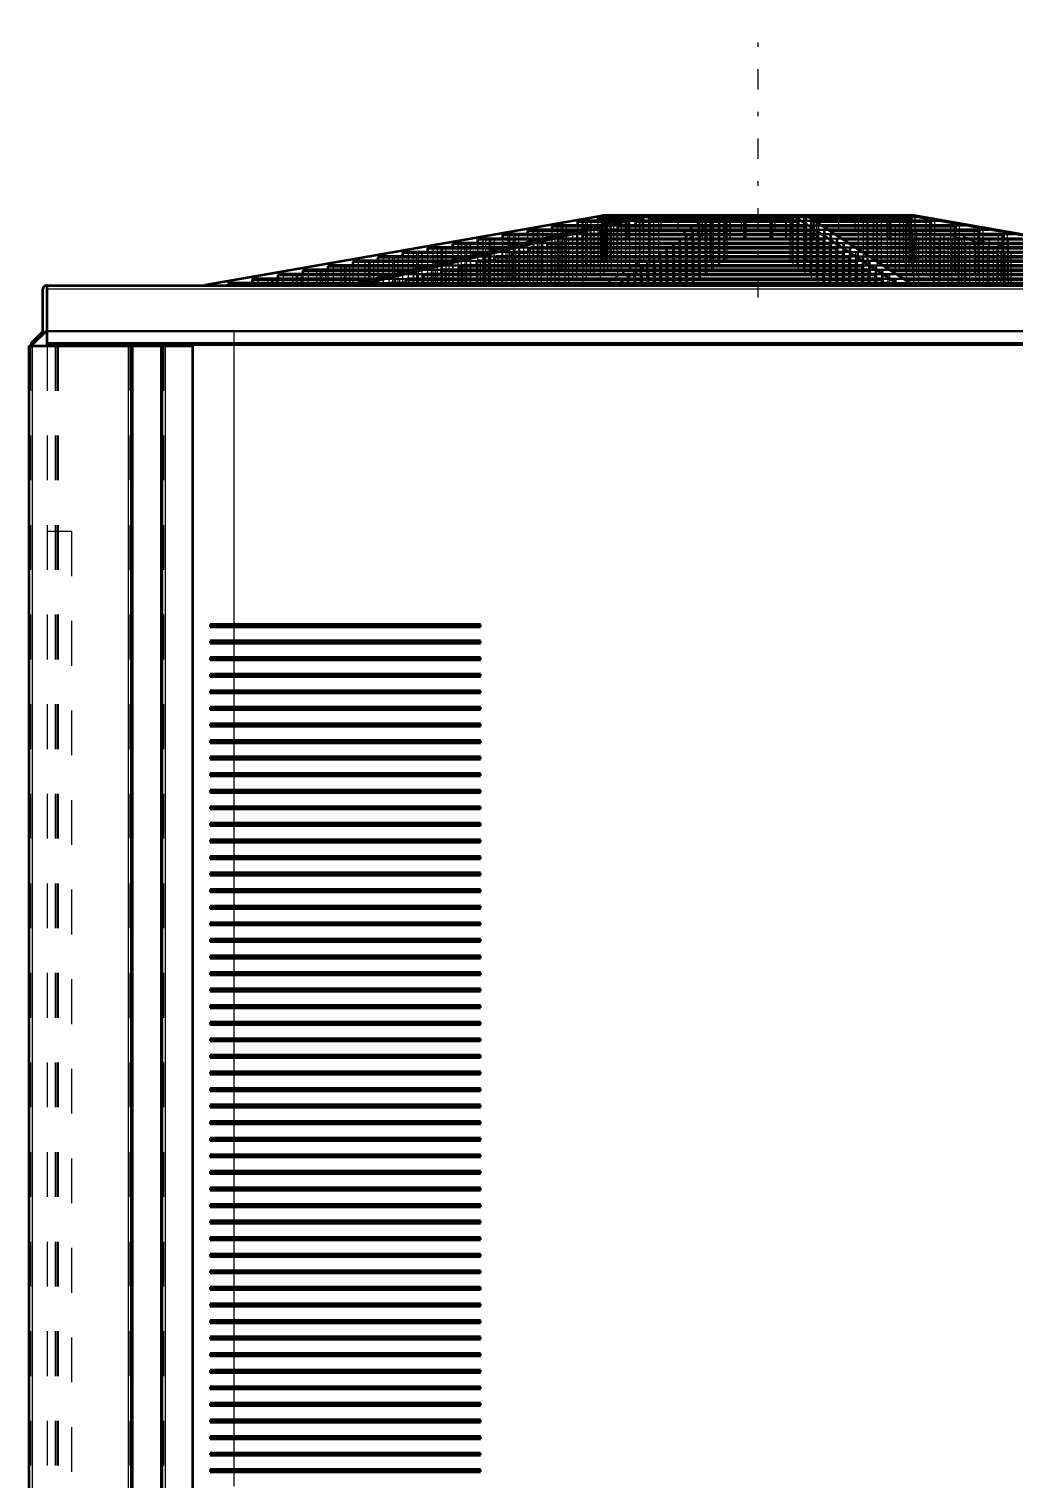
# Model space of a CAD drawing. Header units: inches. Extents: x -52 to 61, y -7 to 65.
# Drawn here: x -46.9 to -24.9, y 32.15 to 64.53 of the extents above; entities that cross this region are included whole.
import ezdxf

# ---------------------------------------------------------------- set-up
doc = ezdxf.new("R2010")
doc.units = ezdxf.units.IN
doc.header["$MEASUREMENT"] = 0
doc.linetypes.add('Center', pattern=[1.5, 0.45, -0.5, 0.05, -0.5])
doc.linetypes.add('Dashed', pattern=[2, 1, -1])
for name, color, linetype, lineweight in [('AM_0', 7, 'Continuous', 50), ('AM_4', 3, 'Continuous', 25), ('AM_7', 7, 'Center', 25), ('AM_9', 6, 'Dashed', 25)]:
    doc.layers.add(name, color=color, linetype=linetype, lineweight=lineweight)

msp = doc.modelspace()

# ---------------------------------------------------------------- linework, layer by layer
at = {"layer": 'AM_0'}
for p, q in [((-42.96313, 58.81678), (-34.08664, 60.358)), ((-33.23555, 60.358), (-39.73359, 58.81678)), ((-39.51227, 58.81678), (-33.01423, 60.358)), ((-34.527, 60.24979), (-34.647, 60.22838)), ((-34.647, 60.22838), (-34.647, 60.14827)), ((-34.647, 60.22838), (-33.78379, 60.22838)), ((-34.527, 60.24979), (-33.69242, 60.24979)), ((-34.082, 60.32919), (-34.193, 60.30938)), ((-34.193, 60.30938), (-34.193, 60.24979)), ((-34.193, 60.30938), (-33.45528, 60.30938)), ((-27.12936, 60.358), (-34.08664, 60.358)), ((-34.082, 60.32919), (-33.37432, 60.32919)), ((-33.9205, 60.358), (-33.9205, 60.32919)), ((-33.26628, 60.24979), (-33.3512, 60.22838)), ((-33.3512, 60.22838), (-29.71458, 60.22838)), ((-33.3512, 60.22838), (-33.3512, 60.14827)), ((-33.26628, 60.24979), (-29.74566, 60.24979)), ((-32.95133, 60.32919), (-33.0299, 60.30938)), ((-33.0299, 60.30938), (-29.83219, 60.30938)), ((-33.0299, 60.30938), (-33.0299, 60.24979)), ((-32.95133, 60.32919), (-29.86094, 60.32919)), ((-32.83701, 60.358), (-32.83701, 60.32919)), ((-29.90279, 60.358), (-29.90279, 60.32919)), ((-29.83219, 60.30938), (-29.86094, 60.32919)), ((-29.83792, 60.358), (-27.45947, 58.81678)), ((-29.83219, 60.30938), (-29.83219, 60.24979)), ((-29.71458, 60.22838), (-29.74566, 60.24979)), ((-29.71458, 60.22838), (-29.71458, 60.14827)), ((-27.15714, 58.81678), (-29.53559, 60.358)), ((-29.48808, 60.32919), (-27.29629, 60.32919)), ((-29.45751, 60.30938), (-27.18896, 60.30938)), ((-29.35401, 60.24979), (-26.86606, 60.24979)), ((-29.33248, 60.22838), (-26.75006, 60.22838)), ((-27.45245, 60.358), (-27.45245, 60.32919)), ((-27.18896, 60.30938), (-27.29629, 60.32919)), ((-27.21037, 60.358), (-18.33388, 58.81678)), ((-27.18896, 60.30938), (-27.18896, 60.24979)), ((-18.25287, 58.81678), (-27.12936, 60.358)), ((-26.75006, 60.22838), (-26.86606, 60.24979)), ((-26.75006, 60.22838), (-26.75006, 60.14827)), ((-36.2, 59.95131), (-36.321, 59.92972)), ((-36.321, 59.92972), (-36.321, 59.85175)), ((-36.321, 59.92972), (-35.04257, 59.92972)), ((-36.2, 59.95131), (-34.95632, 59.95131)), ((-35.643, 60.05068), (-35.763, 60.02927)), ((-35.763, 60.02927), (-35.763, 59.95131)), ((-35.763, 60.02927), (-34.63847, 60.02927)), ((-35.643, 60.05068), (-34.54951, 60.05068)), ((-35.096, 60.14827), (-35.216, 60.12686)), ((-35.216, 60.12686), (-35.216, 60.05068)), ((-35.216, 60.12686), (-34.22159, 60.12686)), ((-35.096, 60.14827), (-34.12917, 60.14827)), ((-34.44993, 59.95131), (-34.53552, 59.92972)), ((-34.53552, 59.92972), (-29.28109, 59.92972)), ((-34.53552, 59.92972), (-34.53552, 59.85175)), ((-34.44993, 59.95131), (-29.31242, 59.95131)), ((-34.0559, 60.05068), (-34.14079, 60.02927)), ((-34.14079, 60.02927), (-29.42557, 60.02927)), ((-34.14079, 60.02927), (-34.14079, 59.95131)), ((-34.0559, 60.05068), (-29.45664, 60.05068)), ((-33.6689, 60.14827), (-33.75381, 60.12686)), ((-33.75381, 60.12686), (-29.56722, 60.12686)), ((-33.75381, 60.12686), (-33.75381, 60.05068)), ((-33.6689, 60.14827), (-29.59829, 60.14827)), ((-29.56722, 60.12686), (-29.59829, 60.14827)), ((-29.56722, 60.12686), (-29.56722, 60.05068)), ((-29.42557, 60.02927), (-29.45664, 60.05068)), ((-29.42557, 60.02927), (-29.42557, 59.95131)), ((-29.28109, 59.92972), (-29.31242, 59.95131)), ((-29.28109, 59.92972), (-29.28109, 59.85175)), ((-29.20882, 60.14827), (-26.31607, 60.14827)), ((-29.17577, 60.12686), (-26.20009, 60.12686)), ((-29.05817, 60.05068), (-25.78742, 60.05068)), ((-29.02512, 60.02927), (-25.67145, 60.02927)), ((-28.90476, 59.95131), (-25.24916, 59.95131)), ((-28.87143, 59.92972), (-25.13224, 59.92972)), ((-26.20009, 60.12686), (-26.31607, 60.14827)), ((-26.20009, 60.12686), (-26.20009, 60.05068)), ((-25.67145, 60.02927), (-25.78742, 60.05068)), ((-25.67145, 60.02927), (-25.67145, 59.95131)), ((-25.13224, 59.92972), (-25.24916, 59.95131)), ((-25.13224, 59.92972), (-25.13224, 59.85175)), ((-37.874, 59.65264), (-37.994, 59.63123)), ((-37.994, 59.63123), (-37.994, 59.55326)), ((-37.994, 59.63123), (-36.31438, 59.63123)), ((-37.874, 59.65264), (-36.22582, 59.65264)), ((-37.316, 59.7522), (-37.436, 59.73079)), ((-37.436, 59.73079), (-37.436, 59.65264)), ((-37.436, 59.73079), (-35.89694, 59.73079)), ((-37.316, 59.7522), (-35.80467, 59.7522)), ((-36.758, 59.85175), (-36.878, 59.83034)), ((-36.878, 59.83034), (-36.878, 59.7522)), ((-36.878, 59.83034), (-35.46814, 59.83034)), ((-36.758, 59.85175), (-35.37602, 59.85175)), ((-35.63398, 59.65264), (-35.71886, 59.63123)), ((-35.71886, 59.63123), (-28.84796, 59.63123)), ((-35.71886, 59.63123), (-35.71886, 59.55326)), ((-35.63398, 59.65264), (-28.87902, 59.65264)), ((-35.23932, 59.7522), (-35.32419, 59.73079)), ((-35.32419, 59.73079), (-28.99242, 59.73079)), ((-35.32419, 59.73079), (-35.32419, 59.65264)), ((-35.23932, 59.7522), (-29.02348, 59.7522)), ((-34.84464, 59.85175), (-34.92952, 59.83034)), ((-34.92952, 59.83034), (-29.13688, 59.83034)), ((-34.92952, 59.83034), (-34.92952, 59.7522)), ((-34.84464, 59.85175), (-29.16795, 59.85175)), ((-29.13688, 59.83034), (-29.16795, 59.85175)), ((-29.13688, 59.83034), (-29.13688, 59.7522)), ((-28.99242, 59.73079), (-29.02348, 59.7522)), ((-28.99242, 59.73079), (-28.99242, 59.65264)), ((-28.84796, 59.63123), (-28.87902, 59.65264)), ((-28.84796, 59.63123), (-28.84796, 59.55326)), ((-28.75107, 59.85175), (-24.70999, 59.85175)), ((-28.71802, 59.83034), (-24.59404, 59.83034)), ((-28.59738, 59.7522), (-24.17084, 59.7522)), ((-28.56433, 59.73079), (-24.0549, 59.73079)), ((-28.44369, 59.65264), (-23.63172, 59.65264)), ((-28.41064, 59.63123), (-23.51578, 59.63123)), ((-40.104, 59.25478), (-40.224, 59.23337)), ((-40.104, 59.25478), (-37.90502, 59.25478)), ((-39.547, 59.35415), (-39.667, 59.33274)), ((-39.667, 59.33274), (-39.667, 59.25478)), ((-39.667, 59.33274), (-37.57418, 59.33274)), ((-39.547, 59.35415), (-37.48207, 59.35415)), ((-38.989, 59.45371), (-39.109, 59.4323)), ((-39.109, 59.4323), (-39.109, 59.35415)), ((-39.109, 59.4323), (-37.1461, 59.4323)), ((-38.989, 59.45371), (-37.05411, 59.45371)), ((-38.431, 59.55326), (-38.551, 59.53185)), ((-38.551, 59.53185), (-38.551, 59.45371)), ((-38.551, 59.53185), (-36.71912, 59.53185)), ((-38.431, 59.55326), (-36.63282, 59.55326)), ((-37.21111, 59.25478), (-37.29598, 59.23337)), ((-37.21111, 59.25478), (-28.30176, 59.25478)), ((-36.8172, 59.35415), (-36.90206, 59.33274)), ((-36.90206, 59.33274), (-28.41488, 59.33274)), ((-36.90206, 59.33274), (-36.90206, 59.25478)), ((-36.8172, 59.35415), (-28.44594, 59.35415)), ((-36.42257, 59.45371), (-36.50743, 59.4323)), ((-36.50743, 59.4323), (-28.55932, 59.4323)), ((-36.50743, 59.4323), (-36.50743, 59.35415)), ((-36.42257, 59.45371), (-28.59038, 59.45371)), ((-36.02793, 59.55326), (-36.1128, 59.53185)), ((-36.1128, 59.53185), (-28.70377, 59.53185)), ((-36.1128, 59.53185), (-36.1128, 59.45371)), ((-36.02793, 59.55326), (-28.73483, 59.55326)), ((-28.70377, 59.53185), (-28.73483, 59.55326)), ((-28.70377, 59.53185), (-28.70377, 59.45371)), ((-28.55932, 59.4323), (-28.59038, 59.45371)), ((-28.55932, 59.4323), (-28.55932, 59.35415)), ((-28.41488, 59.33274), (-28.44594, 59.35415)), ((-28.41488, 59.33274), (-28.41488, 59.25478)), ((-28.27069, 59.23337), (-28.30176, 59.25478)), ((-28.29028, 59.55326), (-23.09358, 59.55326)), ((-28.25723, 59.53185), (-22.97765, 59.53185)), ((-28.13659, 59.45371), (-22.55449, 59.45371)), ((-28.10354, 59.4323), (-22.43856, 59.4323)), ((-27.9829, 59.35415), (-22.01542, 59.35415)), ((-27.94985, 59.33274), (-21.89949, 59.33274)), ((-27.82949, 59.25478), (-21.47732, 59.25478)), ((-41.789, 58.95415), (-41.909, 58.93274)), ((-41.909, 58.93274), (-41.909, 58.85656)), ((-41.909, 58.93274), (-39.25459, 58.93274)), ((-41.789, 58.95415), (-39.16265, 58.95415)), ((-41.219, 59.05585), (-41.339, 59.03444)), ((-41.339, 59.03444), (-41.339, 58.95415)), ((-41.339, 59.03444), (-38.81807, 59.03444)), ((-41.219, 59.05585), (-38.72623, 59.05585)), ((-40.662, 59.15522), (-40.782, 59.13381)), ((-40.782, 59.13381), (-40.782, 59.05585)), ((-40.782, 59.13381), (-38.40669, 59.13381)), ((-40.662, 59.15522), (-38.31867, 59.15522)), ((-40.224, 59.23337), (-40.224, 59.15522)), ((-40.224, 59.23337), (-37.99458, 59.23337)), ((-38.40272, 58.95415), (-38.48759, 58.93274)), ((-38.48759, 58.93274), (-38.48759, 58.85656)), ((-38.48759, 58.93274), (-27.83453, 58.93274)), ((-38.40272, 58.95415), (-27.8656, 58.95415)), ((-37.99963, 59.05585), (-38.08449, 59.03444)), ((-38.08449, 59.03444), (-38.08449, 58.95415)), ((-38.08449, 59.03444), (-27.98208, 59.03444)), ((-37.99963, 59.05585), (-28.01314, 59.05585)), ((-37.60573, 59.15522), (-37.69059, 59.13381)), ((-37.69059, 59.13381), (-37.69059, 59.05585)), ((-37.69059, 59.13381), (-28.12625, 59.13381)), ((-37.60573, 59.15522), (-28.15732, 59.15522)), ((-37.29598, 59.23337), (-37.29598, 59.15522)), ((-37.29598, 59.23337), (-28.27069, 59.23337)), ((-28.27069, 59.23337), (-28.27069, 59.15522)), ((-28.12625, 59.13381), (-28.15732, 59.15522)), ((-28.12625, 59.13381), (-28.12625, 59.05585)), ((-27.98208, 59.03444), (-28.01314, 59.05585)), ((-27.98208, 59.03444), (-27.98208, 58.95415)), ((-27.83453, 58.93274), (-27.8656, 58.95415)), ((-27.83453, 58.93274), (-27.83453, 58.85656)), ((-27.79644, 59.23337), (-21.36139, 59.23337)), ((-27.67581, 59.15522), (-20.93826, 59.15522)), ((-27.64276, 59.13381), (-20.82234, 59.13381)), ((-27.5224, 59.05585), (-20.40018, 59.05585)), ((-27.48935, 59.03444), (-20.28426, 59.03444)), ((-27.36541, 58.95415), (-19.84955, 58.95415)), ((-27.33236, 58.93274), (-19.73362, 58.93274)), ((-46.5885, 57.78708), (-46.5885, 58.72)), ((-46.5085, 58.8), (46.5085, 58.8)), ((-46.496, 58.8), (-46.496, 57.47147)), ((-42.96313, 58.81678), (-42.96313, 58.8)), ((-42.336, 58.85656), (-42.456, 58.83515)), ((-42.456, 58.83515), (-42.456, 58.8)), ((-42.456, 58.83515), (-39.67389, 58.83515)), ((-42.336, 58.85656), (-39.58187, 58.85656)), ((-39.73359, 58.81678), (-39.51227, 58.81678)), ((-39.73359, 58.81678), (-39.73359, 58.8)), ((-39.51227, 58.81678), (-39.51227, 58.8)), ((-38.78955, 58.85656), (-38.87441, 58.83515)), ((-38.87441, 58.83515), (-38.87441, 58.8)), ((-38.87441, 58.83515), (-27.69295, 58.83515)), ((-38.78955, 58.85656), (-27.72401, 58.85656)), ((-27.69295, 58.83515), (-27.72401, 58.85656)), ((-27.69295, 58.83515), (-27.69295, 58.8)), ((-27.45947, 58.81678), (-27.45947, 58.8)), ((-27.45947, 58.81678), (-27.15714, 58.81678)), ((-27.21476, 58.85656), (-19.32114, 58.85656)), ((-27.18171, 58.83515), (-19.20521, 58.83515)), ((-27.15714, 58.81678), (-27.15714, 58.8)), ((-46.8575, 57.504), (-46.59846, 57.76304)), ((-46.52345, 57.773), (-46.82497, 57.47147)), ((-46.496, 57.773), (-46.52345, 57.773)), ((-46.898, 57.45), (-46.898, 0)), ((-46.898, 57.45), (-43.246, 57.45)), ((-46.82497, 57.47147), (-46.8575, 57.504)), ((46.496, 57.504), (-46.496, 57.504)), ((46.496, 57.47147), (-46.496, 57.47147)), ((-46.4945, 57.47147), (-46.4945, 57.45)), ((-44.613, 57.45), (-44.613, 4.492)), ((-43.927, 57.45), (-43.927, 4.492)), ((-43.246, 57.45), (-43.246, 4.492)), ((-36.815, 51.232), (-42.849, 51.232)), ((-42.849, 51.232), (-42.849, 51.181)), ((-42.849, 51.181), (-36.815, 51.181)), ((-36.815, 51.181), (-36.815, 51.232)), ((-36.815, 50.862), (-42.849, 50.862)), ((-42.849, 50.862), (-42.849, 50.811)), ((-36.815, 50.811), (-36.815, 50.862)), ((-42.849, 50.811), (-36.815, 50.811)), ((-36.815, 50.492), (-42.849, 50.492)), ((-42.849, 50.492), (-42.849, 50.441)), ((-42.849, 50.441), (-36.815, 50.441)), ((-36.815, 50.441), (-36.815, 50.492)), ((-36.815, 50.122), (-42.849, 50.122)), ((-42.849, 50.122), (-42.849, 50.071)), ((-42.849, 50.071), (-36.815, 50.071)), ((-36.815, 50.071), (-36.815, 50.122)), ((-36.815, 49.752), (-42.849, 49.752)), ((-42.849, 49.752), (-42.849, 49.701)), ((-42.849, 49.701), (-36.815, 49.701)), ((-36.815, 49.701), (-36.815, 49.752)), ((-36.815, 49.382), (-42.849, 49.382)), ((-42.849, 49.382), (-42.849, 49.331)), ((-42.849, 49.331), (-36.815, 49.331)), ((-36.815, 49.331), (-36.815, 49.382)), ((-36.815, 49.012), (-42.849, 49.012)), ((-42.849, 49.012), (-42.849, 48.961)), ((-42.849, 48.961), (-36.815, 48.961)), ((-36.815, 48.961), (-36.815, 49.012)), ((-36.815, 48.642), (-42.849, 48.642)), ((-42.849, 48.642), (-42.849, 48.591)), ((-42.849, 48.591), (-36.815, 48.591)), ((-36.815, 48.591), (-36.815, 48.642)), ((-36.815, 48.272), (-42.849, 48.272)), ((-42.849, 48.272), (-42.849, 48.221)), ((-36.815, 48.221), (-36.815, 48.272)), ((-42.849, 48.221), (-36.815, 48.221)), ((-36.815, 47.902), (-42.849, 47.902)), ((-42.849, 47.902), (-42.849, 47.851)), ((-42.849, 47.851), (-36.815, 47.851)), ((-36.815, 47.851), (-36.815, 47.902)), ((-36.815, 47.532), (-42.849, 47.532)), ((-42.849, 47.532), (-42.849, 47.481)), ((-42.849, 47.481), (-36.815, 47.481)), ((-36.815, 47.481), (-36.815, 47.532)), ((-36.815, 47.162), (-42.849, 47.162)), ((-42.849, 47.162), (-42.849, 47.111)), ((-42.849, 47.111), (-36.815, 47.111)), ((-36.815, 47.111), (-36.815, 47.162)), ((-36.815, 46.792), (-42.849, 46.792)), ((-42.849, 46.792), (-42.849, 46.741)), ((-42.849, 46.741), (-36.815, 46.741)), ((-36.815, 46.741), (-36.815, 46.792)), ((-36.815, 46.422), (-42.849, 46.422)), ((-42.849, 46.422), (-42.849, 46.371)), ((-42.849, 46.371), (-36.815, 46.371)), ((-36.815, 46.371), (-36.815, 46.422)), ((-36.815, 46.052), (-42.849, 46.052)), ((-42.849, 46.052), (-42.849, 46.001)), ((-42.849, 46.001), (-36.815, 46.001)), ((-36.815, 46.001), (-36.815, 46.052)), ((-36.815, 45.682), (-42.849, 45.682)), ((-42.849, 45.682), (-42.849, 45.631)), ((-36.815, 45.631), (-36.815, 45.682)), ((-42.849, 45.631), (-36.815, 45.631)), ((-36.815, 45.312), (-42.849, 45.312)), ((-42.849, 45.312), (-42.849, 45.261)), ((-42.849, 45.261), (-36.815, 45.261)), ((-36.815, 45.261), (-36.815, 45.312)), ((-36.815, 44.942), (-42.849, 44.942)), ((-42.849, 44.942), (-42.849, 44.891)), ((-42.849, 44.891), (-36.815, 44.891)), ((-36.815, 44.891), (-36.815, 44.942)), ((-36.815, 44.572), (-42.849, 44.572)), ((-42.849, 44.572), (-42.849, 44.521)), ((-42.849, 44.521), (-36.815, 44.521)), ((-36.815, 44.521), (-36.815, 44.572)), ((-36.815, 44.202), (-42.849, 44.202)), ((-42.849, 44.202), (-42.849, 44.151)), ((-42.849, 44.151), (-36.815, 44.151)), ((-36.815, 44.151), (-36.815, 44.202)), ((-36.815, 43.832), (-42.849, 43.832)), ((-42.849, 43.832), (-42.849, 43.781)), ((-42.849, 43.781), (-36.815, 43.781)), ((-36.815, 43.781), (-36.815, 43.832)), ((-36.815, 43.462), (-42.849, 43.462)), ((-42.849, 43.462), (-42.849, 43.411)), ((-42.849, 43.411), (-36.815, 43.411)), ((-36.815, 43.411), (-36.815, 43.462)), ((-36.815, 43.092), (-42.849, 43.092)), ((-42.849, 43.092), (-42.849, 43.041)), ((-36.815, 43.041), (-36.815, 43.092)), ((-42.849, 43.041), (-36.815, 43.041)), ((-36.815, 42.722), (-42.849, 42.722)), ((-42.849, 42.722), (-42.849, 42.671)), ((-42.849, 42.671), (-36.815, 42.671)), ((-36.815, 42.671), (-36.815, 42.722)), ((-36.815, 42.352), (-42.849, 42.352)), ((-42.849, 42.352), (-42.849, 42.301)), ((-42.849, 42.301), (-36.815, 42.301)), ((-36.815, 42.301), (-36.815, 42.352)), ((-36.815, 41.982), (-42.849, 41.982)), ((-42.849, 41.982), (-42.849, 41.931)), ((-42.849, 41.931), (-36.815, 41.931)), ((-36.815, 41.931), (-36.815, 41.982)), ((-36.815, 41.612), (-42.849, 41.612)), ((-42.849, 41.612), (-42.849, 41.561)), ((-42.849, 41.561), (-36.815, 41.561)), ((-36.815, 41.561), (-36.815, 41.612)), ((-36.815, 41.242), (-42.849, 41.242)), ((-42.849, 41.242), (-42.849, 41.191)), ((-42.849, 41.191), (-36.815, 41.191)), ((-36.815, 41.191), (-36.815, 41.242)), ((-36.815, 40.872), (-42.849, 40.872)), ((-42.849, 40.872), (-42.849, 40.821)), ((-42.849, 40.821), (-36.815, 40.821)), ((-36.815, 40.821), (-36.815, 40.872)), ((-36.815, 40.502), (-42.849, 40.502)), ((-42.849, 40.502), (-42.849, 40.451)), ((-36.815, 40.451), (-36.815, 40.502)), ((-42.849, 40.451), (-36.815, 40.451)), ((-36.815, 40.132), (-42.849, 40.132)), ((-42.849, 40.132), (-42.849, 40.081)), ((-42.849, 40.081), (-36.815, 40.081)), ((-36.815, 40.081), (-36.815, 40.132)), ((-36.815, 39.762), (-42.849, 39.762)), ((-42.849, 39.762), (-42.849, 39.711)), ((-42.849, 39.711), (-36.815, 39.711)), ((-36.815, 39.711), (-36.815, 39.762)), ((-36.815, 39.392), (-42.849, 39.392)), ((-42.849, 39.392), (-42.849, 39.341)), ((-42.849, 39.341), (-36.815, 39.341)), ((-36.815, 39.341), (-36.815, 39.392)), ((-36.815, 39.022), (-42.849, 39.022)), ((-42.849, 39.022), (-42.849, 38.971)), ((-42.849, 38.971), (-36.815, 38.971)), ((-36.815, 38.971), (-36.815, 39.022)), ((-36.815, 38.652), (-42.849, 38.652)), ((-42.849, 38.652), (-42.849, 38.601)), ((-42.849, 38.601), (-36.815, 38.601)), ((-36.815, 38.601), (-36.815, 38.652)), ((-36.815, 38.282), (-42.849, 38.282)), ((-42.849, 38.282), (-42.849, 38.231)), ((-42.849, 38.231), (-36.815, 38.231)), ((-36.815, 38.231), (-36.815, 38.282)), ((-36.815, 37.912), (-42.849, 37.912)), ((-42.849, 37.912), (-42.849, 37.861)), ((-36.815, 37.861), (-36.815, 37.912)), ((-42.849, 37.861), (-36.815, 37.861)), ((-36.815, 37.542), (-42.849, 37.542)), ((-42.849, 37.542), (-42.849, 37.491)), ((-42.849, 37.491), (-36.815, 37.491)), ((-36.815, 37.491), (-36.815, 37.542)), ((-36.815, 37.172), (-42.849, 37.172)), ((-42.849, 37.172), (-42.849, 37.121)), ((-42.849, 37.121), (-36.815, 37.121)), ((-36.815, 37.121), (-36.815, 37.172)), ((-36.815, 36.802), (-42.849, 36.802)), ((-42.849, 36.802), (-42.849, 36.751)), ((-42.849, 36.751), (-36.815, 36.751)), ((-36.815, 36.751), (-36.815, 36.802)), ((-36.815, 36.432), (-42.849, 36.432)), ((-42.849, 36.432), (-42.849, 36.381)), ((-42.849, 36.381), (-36.815, 36.381)), ((-36.815, 36.381), (-36.815, 36.432)), ((-36.815, 36.062), (-42.849, 36.062)), ((-42.849, 36.062), (-42.849, 36.011)), ((-42.849, 36.011), (-36.815, 36.011)), ((-36.815, 36.011), (-36.815, 36.062)), ((-36.815, 35.692), (-42.849, 35.692)), ((-42.849, 35.692), (-42.849, 35.641)), ((-42.849, 35.641), (-36.815, 35.641)), ((-36.815, 35.641), (-36.815, 35.692)), ((-36.815, 35.322), (-42.849, 35.322)), ((-42.849, 35.322), (-42.849, 35.271)), ((-36.815, 35.271), (-36.815, 35.322)), ((-42.849, 35.271), (-36.815, 35.271)), ((-36.815, 34.952), (-42.849, 34.952)), ((-42.849, 34.952), (-42.849, 34.901)), ((-42.849, 34.901), (-36.815, 34.901)), ((-36.815, 34.901), (-36.815, 34.952)), ((-36.815, 34.582), (-42.849, 34.582)), ((-42.849, 34.582), (-42.849, 34.531)), ((-42.849, 34.531), (-36.815, 34.531)), ((-36.815, 34.531), (-36.815, 34.582)), ((-36.815, 34.212), (-42.849, 34.212)), ((-42.849, 34.212), (-42.849, 34.161)), ((-42.849, 34.161), (-36.815, 34.161)), ((-36.815, 34.161), (-36.815, 34.212)), ((-36.815, 33.842), (-42.849, 33.842)), ((-42.849, 33.842), (-42.849, 33.791)), ((-42.849, 33.791), (-36.815, 33.791)), ((-36.815, 33.791), (-36.815, 33.842)), ((-36.815, 33.472), (-42.849, 33.472)), ((-42.849, 33.472), (-42.849, 33.421)), ((-42.849, 33.421), (-36.815, 33.421)), ((-36.815, 33.421), (-36.815, 33.472)), ((-36.815, 33.102), (-42.849, 33.102)), ((-42.849, 33.102), (-42.849, 33.051)), ((-42.849, 33.051), (-36.815, 33.051)), ((-36.815, 33.051), (-36.815, 33.102)), ((-36.815, 32.732), (-42.849, 32.732)), ((-42.849, 32.732), (-42.849, 32.681)), ((-36.815, 32.681), (-36.815, 32.732)), ((-42.849, 32.681), (-36.815, 32.681)), ((-36.815, 32.362), (-42.849, 32.362)), ((-42.849, 32.362), (-42.849, 32.311)), ((-42.849, 32.311), (-36.815, 32.311)), ((-36.815, 32.311), (-36.815, 32.362))]:
    msp.add_line(p, q, dxfattribs=at)
for centre, radius, start, end in [((-46.5085, 58.72), 0.08, 90, 180), ((-46.6225, 57.78708), 0.034, 315, 0)]:
    msp.add_arc(centre, radius, start, end, dxfattribs=at)
at = {"layer": 'AM_4'}
for p, q in [((46.496, 58.72), (-46.496, 58.72)), ((46.496, 57.78708), (-46.496, 57.78708)), ((46.496, 57.76304), (-46.496, 57.76304)), ((-46.83, 57.45), (-46.83, 4.492)), ((-44.681, 57.45), (-44.681, 4.492)), ((-44.579, 57.45), (-44.579, 6)), ((-43.961, 57.45), (-43.961, 6)), ((-43.859, 57.45), (-43.859, 4.492)), ((-42.31909, 57.47147), (-42.31909, 51.232)), ((-42.31909, 51.181), (-42.31909, 50.862)), ((-42.31909, 50.811), (-42.31909, 50.492)), ((-42.31909, 50.441), (-42.31909, 50.122)), ((-42.31909, 50.071), (-42.31909, 49.752)), ((-42.31909, 49.701), (-42.31909, 49.382)), ((-42.31909, 49.331), (-42.31909, 49.012)), ((-42.31909, 48.961), (-42.31909, 48.642)), ((-42.31909, 48.591), (-42.31909, 48.272)), ((-42.31909, 48.221), (-42.31909, 47.902)), ((-42.31909, 47.851), (-42.31909, 47.532)), ((-42.31909, 47.481), (-42.31909, 47.162)), ((-42.31909, 47.111), (-42.31909, 46.792)), ((-42.31909, 46.741), (-42.31909, 46.422)), ((-42.31909, 46.371), (-42.31909, 46.052)), ((-42.31909, 46.001), (-42.31909, 45.682)), ((-42.31909, 45.631), (-42.31909, 45.312)), ((-42.31909, 45.261), (-42.31909, 44.942)), ((-42.31909, 44.891), (-42.31909, 44.572)), ((-42.31909, 44.521), (-42.31909, 44.202)), ((-42.31909, 44.151), (-42.31909, 43.832)), ((-42.31909, 43.781), (-42.31909, 43.462)), ((-42.31909, 43.411), (-42.31909, 43.092)), ((-42.31909, 43.041), (-42.31909, 42.722)), ((-42.31909, 42.671), (-42.31909, 42.352)), ((-42.31909, 42.301), (-42.31909, 41.982)), ((-42.31909, 41.931), (-42.31909, 41.612)), ((-42.31909, 41.561), (-42.31909, 41.242)), ((-42.31909, 41.191), (-42.31909, 40.872)), ((-42.31909, 40.821), (-42.31909, 40.502)), ((-42.31909, 40.451), (-42.31909, 40.132)), ((-42.31909, 40.081), (-42.31909, 39.762)), ((-42.31909, 39.711), (-42.31909, 39.392)), ((-42.31909, 39.341), (-42.31909, 39.022)), ((-42.31909, 38.971), (-42.31909, 38.652)), ((-42.31909, 38.601), (-42.31909, 38.282)), ((-42.31909, 38.231), (-42.31909, 37.912)), ((-42.31909, 37.861), (-42.31909, 37.542)), ((-42.31909, 37.491), (-42.31909, 37.172)), ((-42.31909, 37.121), (-42.31909, 36.802)), ((-42.31909, 36.751), (-42.31909, 36.432)), ((-42.31909, 36.381), (-42.31909, 36.062)), ((-42.31909, 36.011), (-42.31909, 35.692)), ((-42.31909, 35.641), (-42.31909, 35.322)), ((-42.31909, 35.271), (-42.31909, 34.952)), ((-42.31909, 34.901), (-42.31909, 34.582)), ((-42.31909, 34.531), (-42.31909, 34.212)), ((-42.31909, 34.161), (-42.31909, 33.842)), ((-42.31909, 33.791), (-42.31909, 33.472)), ((-42.31909, 33.421), (-42.31909, 33.102)), ((-42.31909, 33.051), (-42.31909, 32.732)), ((-42.31909, 32.681), (-42.31909, 32.362)), ((-42.31909, 32.311), (-42.31909, 31.992))]:
    msp.add_line(p, q, dxfattribs=at)
at = {"layer": 'AM_7'}
msp.add_line((-30.608, 58.52735), (-30.608, 64.52565), dxfattribs=at)
at = {"layer": 'AM_9'}
for p, q in [((-34.00563, 60.358), (-42.88212, 58.81678)), ((-34.54695, 60.22838), (-34.54695, 58.8)), ((-34.527, 60.24979), (-34.527, 58.8)), ((-34.46594, 60.22838), (-34.46594, 58.8)), ((-34.43095, 60.24979), (-34.43095, 58.8)), ((-34.34994, 60.24979), (-34.34994, 58.8)), ((-34.193, 60.24979), (-34.193, 58.8)), ((-34.10805, 60.30938), (-34.10805, 58.8)), ((-34.082, 60.32919), (-34.082, 58.8)), ((-34.05886, 58.81678), (-31.68041, 60.358)), ((-34.02704, 60.30938), (-34.02704, 58.8)), ((-34.00072, 60.32919), (-34.00072, 58.8)), ((-33.9205, 60.32919), (-33.9205, 58.8)), ((-33.91971, 60.32919), (-33.91971, 58.8)), ((-33.84456, 60.358), (-33.84456, 58.8)), ((-33.3512, 60.22838), (-33.78379, 60.22838)), ((-33.76355, 60.358), (-33.76355, 58.8)), ((-31.37808, 60.358), (-33.75653, 58.81678)), ((-33.26628, 60.24979), (-33.69242, 60.24979)), ((-33.57277, 59.86), (-33.57277, 60.358)), ((-33.57252, 60.22838), (-33.4876, 60.24979)), ((-33.57252, 60.22838), (-33.57252, 58.8)), ((-33.568, 60.358), (-33.568, 60.018)), ((-33.54897, 59.86), (-33.54897, 60.358)), ((-33.51212, 59.86), (-33.51212, 60.358)), ((-33.48881, 59.86), (-33.48881, 60.358)), ((-33.4876, 60.24979), (-33.4876, 58.8)), ((-33.0299, 60.30938), (-33.45528, 60.30938)), ((-32.95133, 60.32919), (-33.37432, 60.32919)), ((-33.26628, 60.24979), (-33.26628, 58.8)), ((-33.25122, 60.30938), (-33.17266, 60.32919)), ((-33.25122, 60.30938), (-33.25122, 58.8)), ((-33.193, 60.018), (-33.193, 60.358)), ((-33.17266, 60.32919), (-33.17266, 58.8)), ((-33.05834, 60.358), (-33.05834, 58.8)), ((-33.0299, 60.24979), (-33.0299, 58.8)), ((-32.95133, 60.32919), (-32.95133, 58.8)), ((-32.83701, 60.32919), (-32.83701, 58.8)), ((-32.773, 60.018), (-32.773, 60.358)), ((-32.398, 60.018), (-32.398, 60.358)), ((-31.92165, 59.86), (-31.92165, 60.358)), ((-31.91111, 59.86), (-31.91111, 60.358)), ((-31.86199, 59.86), (-31.86199, 60.358)), ((-31.85192, 59.86), (-31.85192, 60.358)), ((-31.80375, 60.22838), (-31.80375, 58.8)), ((-31.77267, 60.24979), (-31.77267, 58.8)), ((-31.68615, 60.30938), (-31.68615, 58.8)), ((-31.65739, 60.32919), (-31.65739, 58.8)), ((-31.61555, 60.358), (-31.61555, 58.8)), ((-31.50142, 60.22838), (-31.50142, 58.8)), ((-31.47034, 60.24979), (-31.47034, 58.8)), ((-31.38381, 60.30938), (-31.38381, 58.8)), ((-31.35506, 60.32919), (-31.35506, 58.8)), ((-31.34127, 59.86), (-31.34127, 60.358)), ((-31.32627, 59.86), (-31.32627, 60.358)), ((-31.31321, 60.358), (-31.31321, 58.8)), ((-31.23818, 59.86), (-31.23818, 60.358)), ((-31.22529, 59.86), (-31.22529, 60.358)), ((-30.983, 60.018), (-30.983, 60.358)), ((-30.9329, 59.86), (-30.9329, 60.358)), ((-30.91814, 59.86), (-30.91814, 60.358)), ((-30.88723, 59.86), (-30.88723, 60.358)), ((-30.87454, 59.86), (-30.87454, 60.358)), ((-30.34146, 59.86), (-30.34146, 60.358)), ((-30.32877, 59.86), (-30.32877, 60.358)), ((-30.29786, 59.86), (-30.29786, 60.358)), ((-30.2831, 59.86), (-30.2831, 60.358)), ((-30.233, 60.018), (-30.233, 60.358)), ((-29.99071, 59.86), (-29.99071, 60.358)), ((-29.97782, 59.86), (-29.97782, 60.358)), ((-29.90279, 60.32919), (-29.90279, 58.8)), ((-29.88973, 59.86), (-29.88973, 60.358)), ((-29.87473, 59.86), (-29.87473, 60.358)), ((-29.48808, 60.32919), (-29.86094, 60.32919)), ((-29.86094, 60.32919), (-29.86094, 58.8)), ((-29.83219, 60.24979), (-29.83219, 58.8)), ((-29.45751, 60.30938), (-29.82893, 60.30938)), ((-29.74566, 60.24979), (-29.74566, 58.8)), ((-29.35401, 60.24979), (-29.74126, 60.24979)), ((-29.33248, 60.22838), (-29.70985, 60.22838)), ((-29.60045, 60.358), (-29.60045, 58.8)), ((-29.55861, 60.32919), (-29.55861, 58.8)), ((-29.55861, 60.32919), (-29.52985, 60.30938)), ((-29.52985, 60.30938), (-29.52985, 58.8)), ((-29.44333, 60.24979), (-29.44333, 58.8)), ((-29.44333, 60.24979), (-29.41225, 60.22838)), ((-29.41225, 60.22838), (-29.41225, 58.8)), ((-29.36408, 59.86), (-29.36408, 60.358)), ((-29.35401, 59.86), (-29.35401, 60.358)), ((-29.30489, 59.86), (-29.30489, 60.358)), ((-29.29435, 59.86), (-29.29435, 60.358)), ((-28.818, 60.358), (-28.818, 60.018)), ((-28.443, 60.018), (-28.443, 60.358)), ((-28.37899, 60.358), (-28.37899, 58.8)), ((-28.26467, 60.32919), (-28.26467, 58.8)), ((-21.70373, 58.81678), (-28.20177, 60.358)), ((-28.1861, 60.30938), (-28.1861, 58.8)), ((-28.15766, 60.358), (-28.15766, 58.8)), ((-28.04334, 60.32919), (-28.04334, 58.8)), ((-28.023, 60.018), (-28.023, 60.358)), ((-27.98045, 60.358), (-21.48241, 58.81678)), ((-27.96478, 60.30938), (-27.96478, 58.8)), ((-27.94972, 60.24979), (-27.94972, 58.8)), ((-27.8648, 60.22838), (-27.8648, 58.8)), ((-27.7284, 60.24979), (-27.7284, 58.8)), ((-27.72719, 59.86), (-27.72719, 60.358)), ((-27.70388, 59.86), (-27.70388, 60.358)), ((-27.66703, 59.86), (-27.66703, 60.358)), ((-27.648, 60.018), (-27.648, 60.358)), ((-27.64348, 60.22838), (-27.64348, 58.8)), ((-27.64323, 59.86), (-27.64323, 60.358)), ((-27.45245, 60.32919), (-27.45245, 58.8)), ((-27.37144, 60.358), (-27.37144, 58.8)), ((-27.29629, 60.32919), (-27.29629, 58.8)), ((-27.2955, 58.8), (-27.2955, 60.358)), ((-27.134, 60.32919), (-27.2955, 60.32919)), ((-27.21528, 60.32919), (-27.21528, 58.8)), ((-27.21528, 60.32919), (-27.10795, 60.30938)), ((-27.023, 60.30938), (-27.18896, 60.30938)), ((-27.18896, 60.24979), (-27.18896, 58.8)), ((-27.134, 58.8), (-27.134, 60.32919)), ((-27.023, 60.30938), (-27.134, 60.32919)), ((-27.10795, 60.30938), (-27.10795, 58.8)), ((-27.023, 58.8), (-27.023, 60.30938)), ((-26.689, 60.24979), (-26.86606, 60.24979)), ((-26.86606, 60.24979), (-26.86606, 58.8)), ((-26.78505, 60.24979), (-26.78505, 58.8)), ((-26.78505, 60.24979), (-26.66905, 60.22838)), ((-26.569, 60.22838), (-26.75006, 60.22838)), ((-26.689, 58.8), (-26.689, 60.24979)), ((-26.569, 60.22838), (-26.689, 60.24979)), ((-26.66905, 60.22838), (-26.66905, 58.8)), ((-26.569, 58.8), (-26.569, 60.22838)), ((-36.2, 59.95131), (-36.2, 58.8)), ((-36.16477, 59.92972), (-36.16477, 58.8)), ((-36.08376, 59.92972), (-36.08376, 58.8)), ((-36.04785, 59.95131), (-36.04785, 58.8)), ((-35.96684, 59.95131), (-35.96684, 58.8)), ((-35.763, 59.95131), (-35.763, 58.8)), ((-35.643, 60.05068), (-35.643, 58.8)), ((-35.62556, 60.02927), (-35.62556, 58.8)), ((-35.54455, 60.02927), (-35.54455, 58.8)), ((-35.50959, 60.05068), (-35.50959, 58.8)), ((-35.42858, 60.05068), (-35.42858, 58.8)), ((-35.216, 60.05068), (-35.216, 58.8)), ((-35.09692, 60.12686), (-35.09692, 58.8)), ((-35.096, 60.14827), (-35.096, 58.8)), ((-34.53552, 59.92972), (-35.04257, 59.92972)), ((-35.01591, 60.12686), (-35.01591, 58.8)), ((-34.98094, 60.14827), (-34.98094, 58.8)), ((-34.95632, 59.95131), (-34.44993, 59.95131)), ((-34.89993, 60.14827), (-34.89993, 58.8)), ((-34.75685, 59.92972), (-34.67125, 59.95131)), ((-34.75685, 59.92972), (-34.75685, 58.8)), ((-34.67125, 59.95131), (-34.67125, 58.8)), ((-34.647, 60.14827), (-34.647, 58.8)), ((-34.14079, 60.02927), (-34.63847, 60.02927)), ((-34.54951, 60.05068), (-34.0559, 60.05068)), ((-34.44993, 59.95131), (-34.44993, 58.8)), ((-34.36212, 60.02927), (-34.27722, 60.05068)), ((-34.36212, 60.02927), (-34.36212, 58.8)), ((-34.27722, 60.05068), (-34.27722, 58.8)), ((-33.75381, 60.12686), (-34.22159, 60.12686)), ((-34.14079, 59.95131), (-34.14079, 58.8)), ((-33.6689, 60.14827), (-34.12917, 60.14827)), ((-34.0559, 60.05068), (-34.0559, 58.8)), ((-33.97513, 60.12686), (-33.89023, 60.14827)), ((-33.97513, 60.12686), (-33.97513, 58.8)), ((-33.89023, 60.14827), (-33.89023, 58.8)), ((-33.75381, 60.05068), (-33.75381, 58.8)), ((-33.6689, 60.14827), (-33.6689, 58.8)), ((-33.568, 60.018), (-32.398, 60.018)), ((-33.3512, 60.14827), (-33.3504, 58.8)), ((-32.23725, 59.92972), (-32.23725, 58.8)), ((-32.20592, 59.95131), (-32.20592, 58.8)), ((-32.09276, 60.02927), (-32.09276, 58.8)), ((-32.06169, 60.05068), (-32.06169, 58.8)), ((-31.95112, 60.12686), (-31.95112, 58.8)), ((-31.93491, 59.92972), (-31.93491, 58.8)), ((-31.92004, 60.14827), (-31.92004, 58.8)), ((-31.90358, 59.95131), (-31.90358, 58.8)), ((-31.79043, 60.02927), (-31.79043, 58.8)), ((-31.75936, 60.05068), (-31.75936, 58.8)), ((-31.64878, 60.12686), (-31.64878, 58.8)), ((-31.61771, 60.14827), (-31.61771, 58.8)), ((-30.983, 60.018), (-30.233, 60.018)), ((-29.71458, 60.14827), (-29.71458, 58.8)), ((-29.59829, 60.14827), (-29.59829, 58.8)), ((-29.20882, 60.14827), (-29.59278, 60.14827)), ((-29.56722, 60.05068), (-29.56722, 58.8)), ((-29.17577, 60.12686), (-29.56163, 60.12686)), ((-29.45664, 60.05068), (-29.45664, 58.8)), ((-29.05817, 60.05068), (-29.45126, 60.05068)), ((-29.42557, 59.95131), (-29.42557, 58.8)), ((-29.02512, 60.02927), (-29.42038, 60.02927)), ((-29.31242, 59.95131), (-29.31242, 58.8)), ((-28.90476, 59.95131), (-29.30845, 59.95131)), ((-29.29596, 60.14827), (-29.29596, 58.8)), ((-29.29596, 60.14827), (-29.26488, 60.12686)), ((-28.87143, 59.92972), (-29.2776, 59.92972)), ((-29.26488, 60.12686), (-29.26488, 58.8)), ((-29.15431, 60.05068), (-29.15431, 58.8)), ((-29.15431, 60.05068), (-29.12324, 60.02927)), ((-29.12324, 60.02927), (-29.12324, 58.8)), ((-29.01008, 59.95131), (-29.01008, 58.8)), ((-29.01008, 59.95131), (-28.97875, 59.92972)), ((-28.97875, 59.92972), (-28.97875, 58.8)), ((-28.818, 60.018), (-27.648, 60.018)), ((-27.5471, 60.14827), (-27.5471, 58.8)), ((-27.46219, 60.12686), (-27.46219, 58.8)), ((-27.32577, 60.14827), (-27.32577, 58.8)), ((-27.24087, 60.12686), (-27.24087, 58.8)), ((-27.1601, 60.05068), (-27.1601, 58.8)), ((-27.07521, 60.02927), (-27.07521, 58.8)), ((-26.93878, 60.05068), (-26.93878, 58.8)), ((-26.85388, 60.02927), (-26.85388, 58.8)), ((-26.76607, 59.95131), (-26.76607, 58.8)), ((-26.75006, 60.14827), (-26.75006, 58.8)), ((-26.68048, 59.92972), (-26.68048, 58.8)), ((-26.54475, 59.95131), (-26.54475, 58.8)), ((-26.45915, 59.92972), (-26.45915, 58.8)), ((-26.12, 60.14827), (-26.31607, 60.14827)), ((-26.31607, 60.14827), (-26.31607, 58.8)), ((-26.23506, 60.14827), (-26.23506, 58.8)), ((-26.23506, 60.14827), (-26.11908, 60.12686)), ((-26, 60.12686), (-26.20009, 60.12686)), ((-26.20009, 60.05068), (-26.20009, 58.8)), ((-26.12, 58.8), (-26.12, 60.14827)), ((-26, 60.12686), (-26.12, 60.14827)), ((-26.11908, 60.12686), (-26.11908, 58.8)), ((-26, 58.8), (-26, 60.12686)), ((-25.573, 60.05068), (-25.78742, 60.05068)), ((-25.78742, 60.05068), (-25.78742, 58.8)), ((-25.70641, 60.05068), (-25.70641, 58.8)), ((-25.70641, 60.05068), (-25.59044, 60.02927)), ((-25.453, 60.02927), (-25.67145, 60.02927)), ((-25.67145, 59.95131), (-25.67145, 58.8)), ((-25.59044, 60.02927), (-25.59044, 58.8)), ((-25.573, 58.8), (-25.573, 60.05068)), ((-25.453, 60.02927), (-25.573, 60.05068)), ((-25.453, 58.8), (-25.453, 60.02927)), ((-25.016, 59.95131), (-25.24916, 59.95131)), ((-25.24916, 59.95131), (-25.24916, 58.8)), ((-25.16815, 59.95131), (-25.16815, 58.8)), ((-25.16815, 59.95131), (-25.05123, 59.92972)), ((-24.895, 59.92972), (-25.13224, 59.92972)), ((-25.05123, 59.92972), (-25.05123, 58.8)), ((-25.016, 58.8), (-25.016, 59.95131)), ((-24.895, 59.92972), (-25.016, 59.95131)), ((-37.874, 59.65264), (-37.874, 58.8)), ((-37.78123, 59.63123), (-37.78123, 58.8)), ((-37.70022, 59.63123), (-37.70022, 58.8)), ((-37.66529, 59.65264), (-37.66529, 58.8)), ((-37.58428, 59.65264), (-37.58428, 58.8)), ((-37.436, 59.65264), (-37.436, 58.8)), ((-37.316, 59.7522), (-37.316, 58.8)), ((-37.24211, 59.73079), (-37.24211, 58.8)), ((-37.1611, 59.73079), (-37.1611, 58.8)), ((-37.12617, 59.7522), (-37.12617, 58.8)), ((-37.04516, 59.7522), (-37.04516, 58.8)), ((-36.878, 59.7522), (-36.878, 58.8)), ((-36.758, 59.85175), (-36.758, 58.8)), ((-36.70297, 59.83034), (-36.70297, 58.8)), ((-36.62196, 59.83034), (-36.62196, 58.8)), ((-36.58703, 59.85175), (-36.58703, 58.8)), ((-36.50601, 59.85175), (-36.50601, 58.8)), ((-36.321, 59.85175), (-36.321, 58.8)), ((-35.71886, 59.63123), (-36.31438, 59.63123)), ((-36.22582, 59.65264), (-35.63398, 59.65264)), ((-35.94018, 59.63123), (-35.85531, 59.65264)), ((-35.94018, 59.63123), (-35.94018, 58.8)), ((-35.32419, 59.73079), (-35.89694, 59.73079)), ((-35.85531, 59.65264), (-35.85531, 58.8)), ((-35.23932, 59.7522), (-35.80467, 59.7522)), ((-35.63398, 59.65264), (-35.63398, 58.8)), ((-35.54552, 59.73079), (-35.46064, 59.7522)), ((-35.54552, 59.73079), (-35.54552, 58.8)), ((-34.92952, 59.83034), (-35.46814, 59.83034)), ((-35.46064, 59.7522), (-35.46064, 58.8)), ((-34.84464, 59.85175), (-35.37602, 59.85175)), ((-35.32419, 59.65264), (-35.32419, 58.8)), ((-35.23932, 59.7522), (-35.23932, 58.8)), ((-35.15084, 59.83034), (-35.06596, 59.85175)), ((-35.15084, 59.83034), (-35.15084, 58.8)), ((-35.06596, 59.85175), (-35.06596, 58.8)), ((-34.92952, 59.7522), (-34.92952, 58.8)), ((-34.84464, 59.85175), (-34.84464, 58.8)), ((-34.53552, 59.85175), (-34.53552, 58.8)), ((-33.57277, 59.86), (-30.87454, 59.86)), ((-32.67038, 59.63123), (-32.67038, 58.8)), ((-32.63931, 59.65264), (-32.63931, 58.8)), ((-32.52592, 59.73079), (-32.52592, 58.8)), ((-32.49485, 59.7522), (-32.49485, 58.8)), ((-32.38146, 59.83034), (-32.38146, 58.8)), ((-32.36804, 59.63123), (-32.36804, 58.8)), ((-32.35039, 59.85175), (-32.35039, 58.8)), ((-32.33698, 59.65264), (-32.33698, 58.8)), ((-32.22358, 59.73079), (-32.22358, 58.8)), ((-32.19252, 59.7522), (-32.19252, 58.8)), ((-32.07912, 59.83034), (-32.07912, 58.8)), ((-32.04805, 59.85175), (-32.04805, 58.8)), ((-30.34146, 59.86), (-27.64323, 59.86)), ((-29.28109, 59.85175), (-29.28109, 58.8)), ((-29.16795, 59.85175), (-29.16795, 58.8)), ((-28.75107, 59.85175), (-29.16669, 59.85175)), ((-29.13688, 59.7522), (-29.13688, 58.8)), ((-28.71802, 59.83034), (-29.13638, 59.83034)), ((-29.02348, 59.7522), (-29.02348, 58.8)), ((-28.59738, 59.7522), (-29.02208, 59.7522)), ((-28.99242, 59.65264), (-28.99242, 58.8)), ((-28.56433, 59.73079), (-28.99057, 59.73079)), ((-28.87902, 59.65264), (-28.87902, 58.8)), ((-28.44369, 59.65264), (-28.87573, 59.65264)), ((-28.86561, 59.85175), (-28.86561, 58.8)), ((-28.86561, 59.85175), (-28.83454, 59.83034)), ((-28.41064, 59.63123), (-28.84431, 59.63123)), ((-28.83454, 59.83034), (-28.83454, 58.8)), ((-28.72115, 59.7522), (-28.72115, 58.8)), ((-28.72115, 59.7522), (-28.69008, 59.73079)), ((-28.69008, 59.73079), (-28.69008, 58.8)), ((-28.57669, 59.65264), (-28.57669, 58.8)), ((-28.57669, 59.65264), (-28.54562, 59.63123)), ((-28.54562, 59.63123), (-28.54562, 58.8)), ((-26.37136, 59.85175), (-26.37136, 58.8)), ((-26.28648, 59.83034), (-26.28648, 58.8)), ((-26.15004, 59.85175), (-26.15004, 58.8)), ((-26.06516, 59.83034), (-26.06516, 58.8)), ((-25.97668, 59.7522), (-25.97668, 58.8)), ((-25.89181, 59.73079), (-25.89181, 58.8)), ((-25.75536, 59.7522), (-25.75536, 58.8)), ((-25.67048, 59.73079), (-25.67048, 58.8)), ((-25.58202, 59.65264), (-25.58202, 58.8)), ((-25.49714, 59.63123), (-25.49714, 58.8)), ((-25.36069, 59.65264), (-25.36069, 58.8)), ((-25.27582, 59.63123), (-25.27582, 58.8)), ((-25.13224, 59.85175), (-25.13224, 58.8)), ((-40.104, 59.25478), (-40.104, 58.8)), ((-39.81969, 59.25478), (-39.81969, 58.8)), ((-39.73868, 59.25478), (-39.73868, 58.8)), ((-39.667, 59.25478), (-39.667, 58.8)), ((-39.547, 59.35415), (-39.547, 58.8)), ((-39.39752, 59.33274), (-39.39752, 58.8)), ((-39.31651, 59.33274), (-39.31651, 58.8)), ((-39.28159, 59.35415), (-39.28159, 58.8)), ((-39.20058, 59.35415), (-39.20058, 58.8)), ((-39.109, 59.35415), (-39.109, 58.8)), ((-38.989, 59.45371), (-38.989, 58.8)), ((-38.85845, 59.4323), (-38.85845, 58.8)), ((-38.77744, 59.4323), (-38.77744, 58.8)), ((-38.74252, 59.45371), (-38.74252, 58.8)), ((-38.66151, 59.45371), (-38.66151, 58.8)), ((-38.551, 59.45371), (-38.551, 58.8)), ((-38.431, 59.55326), (-38.431, 58.8)), ((-38.31936, 59.53185), (-38.31936, 58.8)), ((-38.23835, 59.53185), (-38.23835, 58.8)), ((-38.20343, 59.55326), (-38.20343, 58.8)), ((-38.12242, 59.55326), (-38.12242, 58.8)), ((-37.994, 59.55326), (-37.994, 58.8)), ((-37.21111, 59.25478), (-37.90502, 59.25478)), ((-36.90206, 59.33274), (-37.57418, 59.33274)), ((-37.5173, 59.23337), (-37.43244, 59.25478)), ((-37.48207, 59.35415), (-36.8172, 59.35415)), ((-37.43244, 59.25478), (-37.43244, 58.8)), ((-37.21111, 59.25478), (-37.21111, 58.8)), ((-36.50743, 59.4323), (-37.1461, 59.4323)), ((-37.12339, 59.33274), (-37.03852, 59.35415)), ((-37.12339, 59.33274), (-37.12339, 58.8)), ((-36.42257, 59.45371), (-37.05411, 59.45371)), ((-37.03852, 59.35415), (-37.03852, 58.8)), ((-36.90206, 59.25478), (-36.90206, 58.8)), ((-36.8172, 59.35415), (-36.8172, 58.8)), ((-36.72876, 59.4323), (-36.64389, 59.45371)), ((-36.72876, 59.4323), (-36.72876, 58.8)), ((-36.1128, 59.53185), (-36.71912, 59.53185)), ((-36.64389, 59.45371), (-36.64389, 58.8)), ((-36.02793, 59.55326), (-36.63282, 59.55326)), ((-36.50743, 59.35415), (-36.50743, 58.8)), ((-36.42257, 59.45371), (-36.42257, 58.8)), ((-36.33412, 59.53185), (-36.24925, 59.55326)), ((-36.33412, 59.53185), (-36.33412, 58.8)), ((-36.24925, 59.55326), (-36.24925, 58.8)), ((-36.1128, 59.45371), (-36.1128, 58.8)), ((-36.02793, 59.55326), (-36.02793, 58.8)), ((-35.71886, 59.55326), (-35.71886, 58.8)), ((-33.21658, 59.25478), (-33.21658, 58.8)), ((-33.10346, 59.33274), (-33.10346, 58.8)), ((-33.0724, 59.35415), (-33.0724, 58.8)), ((-32.95902, 59.4323), (-32.95902, 58.8)), ((-32.92795, 59.45371), (-32.92795, 58.8)), ((-32.91424, 59.25478), (-32.91424, 58.8)), ((-32.81457, 59.53185), (-32.81457, 58.8)), ((-32.80112, 59.33274), (-32.80112, 58.8)), ((-32.7835, 59.55326), (-32.7835, 58.8)), ((-32.77006, 59.35415), (-32.77006, 58.8)), ((-32.65668, 59.4323), (-32.65668, 58.8)), ((-32.62562, 59.45371), (-32.62562, 58.8)), ((-32.51223, 59.53185), (-32.51223, 58.8)), ((-32.48117, 59.55326), (-32.48117, 58.8)), ((-28.84796, 59.55326), (-28.84796, 58.8)), ((-28.73483, 59.55326), (-28.73483, 58.8)), ((-28.29028, 59.55326), (-28.7301, 59.55326)), ((-28.70377, 59.45371), (-28.70377, 58.8)), ((-28.25723, 59.53185), (-28.6988, 59.53185)), ((-28.59038, 59.45371), (-28.59038, 58.8)), ((-28.13659, 59.45371), (-28.58476, 59.45371)), ((-28.55932, 59.35415), (-28.55932, 58.8)), ((-28.10354, 59.4323), (-28.55358, 59.4323)), ((-28.44594, 59.35415), (-28.44594, 58.8)), ((-27.9829, 59.35415), (-28.44003, 59.35415)), ((-28.4325, 59.55326), (-28.4325, 58.8)), ((-28.4325, 59.55326), (-28.40143, 59.53185)), ((-28.41488, 59.25478), (-28.41488, 58.8)), ((-27.94985, 59.33274), (-28.40899, 59.33274)), ((-28.40143, 59.53185), (-28.40143, 58.8)), ((-28.30176, 59.25478), (-28.30176, 58.8)), ((-27.82949, 59.25478), (-28.2962, 59.25478)), ((-28.28805, 59.45371), (-28.28805, 58.8)), ((-28.28805, 59.45371), (-28.25698, 59.4323)), ((-28.25698, 59.4323), (-28.25698, 58.8)), ((-28.1436, 59.35415), (-28.1436, 58.8)), ((-28.1436, 59.35415), (-28.11254, 59.33274)), ((-28.11254, 59.33274), (-28.11254, 58.8)), ((-27.99942, 59.25478), (-27.99942, 58.8)), ((-27.99942, 59.25478), (-27.96836, 59.23337)), ((-25.18807, 59.55326), (-25.18807, 58.8)), ((-25.1032, 59.53185), (-25.1032, 58.8)), ((-24.96675, 59.55326), (-24.96675, 58.8)), ((-41.789, 58.95415), (-41.789, 58.8)), ((-41.56339, 58.93274), (-41.56339, 58.8)), ((-41.48238, 58.93274), (-41.48238, 58.8)), ((-41.44746, 58.95415), (-41.44746, 58.8)), ((-41.36645, 58.95415), (-41.36645, 58.8)), ((-41.339, 58.95415), (-41.339, 58.8)), ((-41.219, 59.05585), (-41.219, 58.8)), ((-41.01275, 59.03444), (-41.01275, 58.8)), ((-40.93174, 59.03444), (-40.93174, 58.8)), ((-40.89683, 59.05585), (-40.89683, 58.8)), ((-40.81582, 59.05585), (-40.81582, 58.8)), ((-40.782, 59.05585), (-40.782, 58.8)), ((-40.662, 59.15522), (-40.662, 58.8)), ((-40.47467, 59.13381), (-40.47467, 58.8)), ((-40.39366, 59.13381), (-40.39366, 58.8)), ((-40.35875, 59.15522), (-40.35875, 58.8)), ((-40.27774, 59.15522), (-40.27774, 58.8)), ((-40.224, 59.15522), (-40.224, 58.8)), ((-39.93562, 59.23337), (-39.93562, 58.8)), ((-39.85461, 59.23337), (-39.85461, 58.8)), ((-38.48759, 58.93274), (-39.25459, 58.93274)), ((-39.16265, 58.95415), (-38.40272, 58.95415)), ((-38.08449, 59.03444), (-38.81807, 59.03444)), ((-37.99963, 59.05585), (-38.72623, 59.05585)), ((-38.70891, 58.93274), (-38.62405, 58.95415)), ((-38.70891, 58.93274), (-38.70891, 58.8)), ((-38.62405, 58.95415), (-38.62405, 58.8)), ((-37.69059, 59.13381), (-38.40669, 59.13381)), ((-38.40272, 58.95415), (-38.40272, 58.8)), ((-37.60573, 59.15522), (-38.31867, 59.15522)), ((-38.30582, 59.03444), (-38.22096, 59.05585)), ((-38.30582, 59.03444), (-38.30582, 58.8)), ((-38.22096, 59.05585), (-38.22096, 58.8)), ((-38.08449, 58.95415), (-38.08449, 58.8)), ((-37.99963, 59.05585), (-37.99963, 58.8)), ((-37.29598, 59.23337), (-37.99458, 59.23337)), ((-37.91192, 59.13381), (-37.82705, 59.15522)), ((-37.91192, 59.13381), (-37.91192, 58.8)), ((-37.82705, 59.15522), (-37.82705, 58.8)), ((-37.69059, 59.05585), (-37.69059, 58.8)), ((-37.60573, 59.15522), (-37.60573, 58.8)), ((-37.5173, 59.23337), (-37.5173, 58.8)), ((-37.29598, 59.15522), (-37.29598, 58.8)), ((-33.6838, 58.93274), (-33.6838, 58.8)), ((-33.65274, 58.95415), (-33.65274, 58.8)), ((-33.53626, 59.03444), (-33.53626, 58.8)), ((-33.5052, 59.05585), (-33.5052, 58.8)), ((-33.39208, 59.13381), (-33.39208, 58.8)), ((-33.38147, 58.93274), (-33.38147, 58.8)), ((-33.36102, 59.15522), (-33.36102, 58.8)), ((-33.3512, 58.95415), (-33.3512, 58.8)), ((-33.24764, 59.23337), (-33.24764, 58.8)), ((-33.23392, 59.03444), (-33.23392, 58.8)), ((-33.20286, 59.05585), (-33.20286, 58.8)), ((-33.08975, 59.13381), (-33.08975, 58.8)), ((-33.05868, 59.15522), (-33.05868, 58.8)), ((-32.94531, 59.23337), (-32.94531, 58.8)), ((-28.27069, 59.15522), (-28.27069, 58.8)), ((-27.79644, 59.23337), (-28.2653, 59.23337)), ((-28.15732, 59.15522), (-28.15732, 58.8)), ((-27.67581, 59.15522), (-28.15277, 59.15522)), ((-28.12625, 59.05585), (-28.12625, 58.8)), ((-27.64276, 59.13381), (-28.12201, 59.13381)), ((-28.01314, 59.05585), (-28.01314, 58.8)), ((-27.5224, 59.05585), (-28.01027, 59.05585)), ((-27.98208, 58.95415), (-27.98208, 58.8)), ((-27.48935, 59.03444), (-27.97965, 59.03444)), ((-27.96836, 59.23337), (-27.96836, 58.8)), ((-27.8656, 58.95415), (-27.8656, 58.8)), ((-27.36541, 58.95415), (-27.86513, 58.95415)), ((-27.85498, 59.15522), (-27.85498, 58.8)), ((-27.85498, 59.15522), (-27.82392, 59.13381)), ((-27.33236, 58.93274), (-27.83445, 58.93274)), ((-27.82392, 59.13381), (-27.82392, 58.8)), ((-27.7108, 59.05585), (-27.7108, 58.8)), ((-27.7108, 59.05585), (-27.67974, 59.03444)), ((-27.67974, 59.03444), (-27.67974, 58.8)), ((-27.56326, 58.95415), (-27.56326, 58.8)), ((-27.56326, 58.95415), (-27.5322, 58.93274)), ((-27.5322, 58.93274), (-27.5322, 58.8)), ((-42.88212, 58.81678), (-42.96313, 58.81678)), ((-42.88212, 58.81678), (-42.88212, 58.8)), ((-42.336, 58.85656), (-42.336, 58.8)), ((-42.0918, 58.83515), (-42.0918, 58.8)), ((-42.01079, 58.83515), (-42.01079, 58.8)), ((-41.97587, 58.85656), (-41.97587, 58.8)), ((-41.909, 58.85656), (-41.909, 58.8)), ((-41.89486, 58.85656), (-41.89486, 58.8)), ((-38.87441, 58.83515), (-39.67389, 58.83515)), ((-38.78955, 58.85656), (-39.58187, 58.85656)), ((-39.09573, 58.83515), (-39.01087, 58.85656)), ((-39.09573, 58.83515), (-39.09573, 58.8)), ((-39.01087, 58.85656), (-39.01087, 58.8)), ((-38.78955, 58.85656), (-38.78955, 58.8)), ((-38.48759, 58.85656), (-38.48759, 58.8)), ((-33.75653, 58.81678), (-34.05886, 58.81678)), ((-34.05886, 58.81678), (-34.05886, 58.8)), ((-33.82539, 58.83515), (-33.82539, 58.8)), ((-33.79433, 58.85656), (-33.79433, 58.8)), ((-33.75653, 58.81678), (-33.75653, 58.8)), ((-33.52305, 58.83515), (-33.52305, 58.8)), ((-33.49199, 58.85656), (-33.49199, 58.8)), ((-27.83453, 58.85656), (-27.83453, 58.8)), ((-27.72401, 58.85656), (-27.72401, 58.8)), ((-27.21476, 58.85656), (-27.72254, 58.85656)), ((-27.18171, 58.83515), (-27.69111, 58.83515)), ((-27.42167, 58.85656), (-27.42167, 58.8)), ((-27.42167, 58.85656), (-27.39061, 58.83515)), ((-27.39061, 58.83515), (-27.39061, 58.8)), ((-11.76011, 57.773), (-46.496, 57.773)), ((-46.4945, 57.773), (-46.4945, 57.47147)), ((-42.31909, 57.773), (-42.31909, 57.47147)), ((-46.864, 57.45), (-46.864, 4.492)), ((-46.4945, 57.45), (-46.4945, 4.492)), ((-46.313, 57.45), (-46.313, 6)), ((-46.279, 57.45), (-46.279, 6)), ((-46.245, 57.45), (-46.245, 6)), ((-44.647, 57.45), (-44.647, 4.492)), ((-43.893, 57.45), (-43.893, 4.492)), ((-45.9455, 53.31), (-46.4945, 53.31)), ((-45.9455, 53.31), (-45.9455, 4.578)), ((-42.31909, 51.232), (-42.31909, 51.181)), ((-42.31909, 50.862), (-42.31909, 50.811)), ((-42.31909, 50.492), (-42.31909, 50.441)), ((-42.31909, 50.122), (-42.31909, 50.071)), ((-42.31909, 49.752), (-42.31909, 49.701)), ((-42.31909, 49.382), (-42.31909, 49.331)), ((-42.31909, 49.012), (-42.31909, 48.961)), ((-42.31909, 48.642), (-42.31909, 48.591)), ((-42.31909, 48.272), (-42.31909, 48.221)), ((-42.31909, 47.902), (-42.31909, 47.851)), ((-42.31909, 47.532), (-42.31909, 47.481)), ((-42.31909, 47.162), (-42.31909, 47.111)), ((-42.31909, 46.792), (-42.31909, 46.741)), ((-42.31909, 46.422), (-42.31909, 46.371)), ((-42.31909, 46.052), (-42.31909, 46.001)), ((-42.31909, 45.682), (-42.31909, 45.631)), ((-42.31909, 45.312), (-42.31909, 45.261)), ((-42.31909, 44.942), (-42.31909, 44.891)), ((-42.31909, 44.572), (-42.31909, 44.521)), ((-42.31909, 44.202), (-42.31909, 44.151)), ((-42.31909, 43.832), (-42.31909, 43.781)), ((-42.31909, 43.462), (-42.31909, 43.411)), ((-42.31909, 43.092), (-42.31909, 43.041)), ((-42.31909, 42.722), (-42.31909, 42.671)), ((-42.31909, 42.352), (-42.31909, 42.301)), ((-42.31909, 41.982), (-42.31909, 41.931)), ((-42.31909, 41.612), (-42.31909, 41.561)), ((-42.31909, 41.242), (-42.31909, 41.191)), ((-42.31909, 40.872), (-42.31909, 40.821)), ((-42.31909, 40.502), (-42.31909, 40.451)), ((-42.31909, 40.132), (-42.31909, 40.081)), ((-42.31909, 39.762), (-42.31909, 39.711)), ((-42.31909, 39.392), (-42.31909, 39.341)), ((-42.31909, 39.022), (-42.31909, 38.971)), ((-42.31909, 38.652), (-42.31909, 38.601)), ((-42.31909, 38.282), (-42.31909, 38.231)), ((-42.31909, 37.912), (-42.31909, 37.861)), ((-42.31909, 37.542), (-42.31909, 37.491)), ((-42.31909, 37.172), (-42.31909, 37.121)), ((-42.31909, 36.802), (-42.31909, 36.751)), ((-42.31909, 36.432), (-42.31909, 36.381)), ((-42.31909, 36.062), (-42.31909, 36.011)), ((-42.31909, 35.692), (-42.31909, 35.641)), ((-42.31909, 35.322), (-42.31909, 35.271)), ((-42.31909, 34.952), (-42.31909, 34.901)), ((-42.31909, 34.582), (-42.31909, 34.531)), ((-42.31909, 34.212), (-42.31909, 34.161)), ((-42.31909, 33.842), (-42.31909, 33.791)), ((-42.31909, 33.472), (-42.31909, 33.421)), ((-42.31909, 33.102), (-42.31909, 33.051)), ((-42.31909, 32.732), (-42.31909, 32.681)), ((-42.31909, 32.362), (-42.31909, 32.311))]:
    msp.add_line(p, q, dxfattribs=at)

doc.saveas('drawing.dxf')
